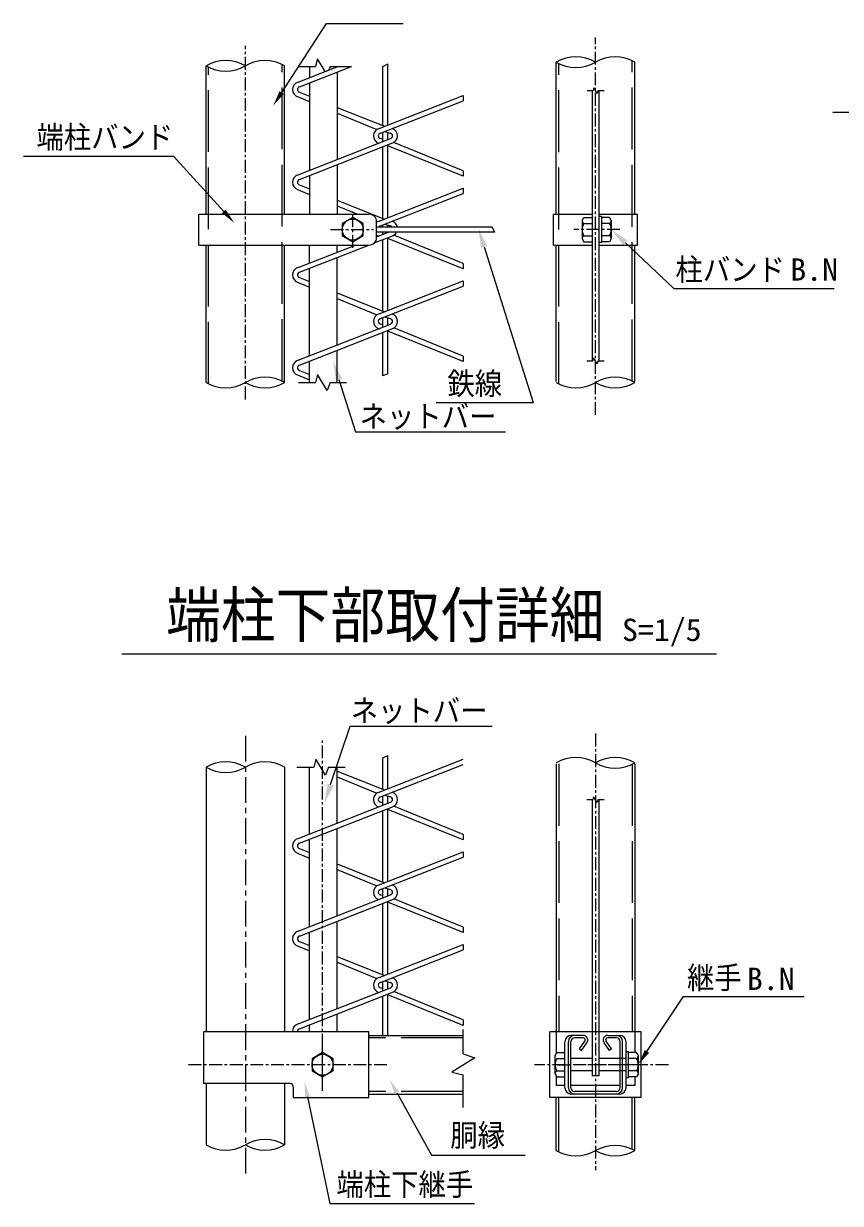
# Model space of a CAD drawing. Units: millimetres, scale not verified, with parts at other scales. Extents: x -4425 to 4425, y -3150 to 3150.
# Drawn here: x 678 to 2264, y -1292 to 998 of the extents above; entities that cross this region are included whole.
import ezdxf
from ezdxf.enums import TextEntityAlignment as Align

# ---------------------------------------------------------------- set-up
doc = ezdxf.new("R2010")
doc.units = ezdxf.units.MM
doc.header["$LTSCALE"] = 20
for name, pattern in [('DASHED', [7.5, 6, -1.5]), ('USER1', [2, 1.25, -0.25, 0.25, -0.25]), ('USER2', [4, 2.5, -0.5, 0.5, -0.5])]:
    doc.linetypes.add(name, pattern=pattern)
for name, color, linetype, lineweight in [('0-1_SUNPOU', 1, 'Continuous', 25), ('0-5_KOUZOU', 7, 'Continuous', 25), ('0-6_AMI', 3, 'Continuous', 25), ('0-7_BUHIN', 7, 'Continuous', 25), ('0-8_BOLT', 3, 'Continuous', 25)]:
    doc.layers.add(name, color=color, linetype=linetype, lineweight=lineweight)
doc.styles.add('ＭＳ ゴシック', font='')
doc.styles.get('ＭＳ ゴシック').set_extended_font_data('MS Gothic')

msp = doc.modelspace()

# ---------------------------------------------------------------- linework, layer by layer
at = {"layer": '0-1_SUNPOU'}
for p, q in [((1179.07, 864.14), (1266.24, 998.06)), ((1266.24, 998.06), (1414.79, 998.06)), ((2248.72, 826.15), (2503.96, 826.15)), ((678.02, 740.87), (969.07, 740.87)), ((1066.73, 633.59), (969.07, 740.87)), ((1572.1, 564.43), (1667.14, 262.44)), ((1846.29, 572.46), (1940.58, 483.79)), ((1940.58, 483.79), (2251.51, 483.79)), ((1290.11, 307.04), (1322.1, 205.38)), ((1478.86, 262.44), (1667.14, 262.44)), ((1322.1, 205.38), (1613.75, 205.38)), ((868.49, -225.3), (2022.93, -225.3)), ((1274.09, -479.16), (1311.92, -365.83)), ((1311.92, -365.83), (1587.91, -365.83)), ((1888.15, -997.26), (1959.34, -890.77)), ((1959.34, -890.77), (2193.11, -890.77)), ((1229.3, -1085.45), (1272.61, -1292.21)), ((1403.22, -1078.28), (1469.97, -1198.26)), ((1469.97, -1198.26), (1651.98, -1198.26)), ((1272.61, -1292.21), (1553.14, -1292.21))]:
    msp.add_line(p, q, dxfattribs=at)
for points in [[(1183.26, 861.41), (1162.71, 839), (1174.88, 866.87)], [(1070.42, 636.96), (1086.92, 611.41), (1063.03, 630.23)], [(1566.13, 562.55), (1560.84, 600.2), (1578.06, 566.3)], [(1850.58, 577.01), (1818.98, 598.15), (1842.01, 567.91)], [(1284.14, 305.17), (1278.85, 342.81), (1296.07, 308.92)], [(1268.16, -477.18), (1262.21, -514.73), (1280.01, -481.14)], [(1892.3, -1000.04), (1871.48, -1022.2), (1883.99, -994.48)], [(1407.59, -1075.85), (1388.63, -1052.06), (1398.85, -1080.71)], [(1234.19, -1084.42), (1223.15, -1056.09), (1224.4, -1086.47)]]:
    msp.add_solid(points, dxfattribs=at)
at = {"layer": '0-5_KOUZOU', "color": 1, "linetype": 'USER1'}
for p, q in [((1788.23, 238.38), (1788.23, 971.39)), ((1108.48, 268.48), (1108.48, 954.76)), ((1317.04, 562.88), (1317.04, 633.12)), ((1788.23, -380.2), (1788.23, -1227.52)), ((1258.48, -1068.13), (1258.48, -393.67))]:
    msp.add_line(p, q, dxfattribs=at)
at = {"layer": '0-5_KOUZOU'}
for p, q in [((1032.28, 628.15), (1032.28, 916.11)), ((1184.68, 628.15), (1184.68, 916.11)), ((1712.03, 628.15), (1712.03, 923.33)), ((1864.43, 628.15), (1864.43, 923.33)), ((1211.89, 914.84), (1244.4, 914.84)), ((1232.95, 914.84), (1232.95, 893.14)), ((1272.89, 914.84), (1270.53, 907.89)), ((1272.89, 914.84), (1314.38, 914.84)), ((1286.91, 914.84), (1286.91, 914.32)), ((1286.91, 904.06), (1286.91, 734.32)), ((1232.95, 882.88), (1232.95, 713.14)), ((1286.91, 724.06), (1286.91, 628.15)), ((1232.95, 702.89), (1232.95, 628.15)), ((1032.28, 301.45), (1032.28, 568.15)), ((1184.68, 301.45), (1184.68, 568.15)), ((1232.95, 533.14), (1232.95, 568.15)), ((1286.91, 554.32), (1286.91, 568.15)), ((1712.03, 303.04), (1712.03, 568.15)), ((1864.43, 303.04), (1864.43, 568.15)), ((1286.91, 374.32), (1286.91, 544.06)), ((1232.95, 353.14), (1232.95, 522.89)), ((1286.91, 301.45), (1286.91, 364.06)), ((1232.95, 301.45), (1232.95, 342.88)), ((1211.89, 301.45), (1244.4, 301.45)), ((1272.89, 301.45), (1305.13, 301.45)), ((1032.28, -445.22), (1032.28, -959.26)), ((1184.68, -445.22), (1184.68, -959.26)), ((1208.72, -445.26), (1241.23, -445.26)), ((1232.9, -575.29), (1232.91, -445.26)), ((1269.72, -445.26), (1301.96, -445.26)), ((1286.86, -554.11), (1286.87, -445.26)), ((1712.03, -438.96), (1712.03, -959.26)), ((1864.43, -438.96), (1864.43, -959.26)), ((1286.86, -734.11), (1286.86, -564.37)), ((1232.9, -755.29), (1232.9, -585.55)), ((1286.85, -914.11), (1286.86, -744.37)), ((1232.89, -935.29), (1232.9, -765.55)), ((1286.85, -959.27), (1286.85, -924.37)), ((1232.89, -959.26), (1232.89, -945.55)), ((1531.04, -1002.02), (1531.04, -954.7)), ((1348.48, -966.01), (1531.04, -966.01)), ((1531.04, -1106.33), (1531.04, -1042.72)), ((1032.28, -1059.76), (1032.28, -1178.54)), ((1184.68, -1059.76), (1184.68, -1178.54)), ((1348.48, -1080.01), (1531.04, -1080.01)), ((1712.03, -1189.82), (1712.03, -1086.76)), ((1864.43, -1189.82), (1864.43, -1086.76))]:
    msp.add_line(p, q, dxfattribs=at)
at = {"layer": '0-5_KOUZOU', "color": 3, "linetype": 'DASHED'}
for p, q in [((1179.88, 304), (1179.88, 918.66)), ((1716.83, 298.67), (1716.83, 920.79)), ((1859.63, 303.76), (1859.63, 925.88)), ((1037.08, 298.9), (1037.08, 913.57)), ((1716.83, -438.96), (1716.83, -959.26)), ((1859.63, -438.96), (1859.63, -959.26)), ((1712.03, -959.26), (1712.03, -1001.48)), ((1864.43, -959.26), (1864.43, -999.49)), ((1712.03, -1044.55), (1712.03, -1063.54)), ((1864.43, -1046.53), (1864.43, -1063.54)), ((1716.83, -1192.37), (1716.83, -1086.76)), ((1859.63, -1187.28), (1859.63, -1086.76))]:
    msp.add_line(p, q, dxfattribs=at)
at = {"layer": '0-5_KOUZOU', "color": 3}
for p, q in [((1771.9, 868.14), (1783.51, 868.14)), ((1793.69, 868.14), (1805.2, 868.14)), ((1771.69, 343.57), (1783.3, 343.57)), ((1793.47, 343.57), (1804.98, 343.57)), ((1771.69, -508.25), (1783.3, -508.25)), ((1793.47, -508.25), (1804.98, -508.25))]:
    msp.add_line(p, q, dxfattribs=at)
at = {"layer": '0-5_KOUZOU', "color": 1, "linetype": 'USER2'}
msp.add_line((1108.48, -384.55), (1108.48, -1234.21), dxfattribs=at)
at = {"layer": '0-5_KOUZOU', "color": 1, "linetype": 'DASHED'}
for p, q in [((1531.04, -970.81), (1348.48, -970.81)), ((1531.04, -1075.21), (1348.48, -1075.21))]:
    msp.add_line(p, q, dxfattribs=at)
at = {"layer": '0-5_KOUZOU'}
for points in [[(1263.6, 905.17), (1248.25, 929.96), (1244.4, 914.84)], [(1272.89, 301.45), (1267.49, 285.5), (1248.25, 316.57), (1244.4, 301.45)], [(1269.72, -445.26), (1264.32, -461.21), (1245.08, -430.14), (1241.23, -445.26)], [(1531.04, -1002.02), (1553.83, -1009.73), (1509.45, -1037.21), (1531.04, -1042.72)]]:
    msp.add_lwpolyline(points, dxfattribs=at)
at = {"layer": '0-5_KOUZOU', "color": 3}
for points in [[(1793.69, 868.14), (1791.76, 862.45), (1784.89, 873.54), (1783.51, 868.14)], [(1793.47, 343.57), (1791.54, 337.87), (1784.67, 348.97), (1783.3, 343.57)], [(1793.47, -508.25), (1791.54, -513.95), (1784.67, -502.85), (1783.3, -508.25)]]:
    msp.add_lwpolyline(points, dxfattribs=at)
at = {"layer": '0-5_KOUZOU'}
for centre, start, end in [((1070.38, 850.12), 60, 120), ((1070.38, 982.11), 240, 300), ((1146.58, 850.12), 60, 120), ((1750.13, 857.34), 60, 120), ((1750.13, 989.33), 240, 300), ((1826.33, 857.34), 60, 120), ((1070.38, 367.44), 240, 300), ((1146.58, 235.46), 60, 120), ((1146.58, 367.44), 240, 300), ((1750.13, 367.21), 240, 300), ((1826.33, 235.22), 60, 120), ((1826.33, 367.21), 240, 300), ((1070.38, -511.22), 60, 120), ((1146.58, -511.22), 60, 120), ((1750.13, -503.12), 60, 120), ((1826.33, -503.12), 60, 120), ((1070.38, -379.23), 240, 300), ((1826.33, -371.14), 240, 300), ((1070.38, -1112.55), 240, 300), ((1146.58, -1244.53), 60, 120), ((1146.58, -1112.55), 240, 300), ((1750.13, -1123.83), 240, 300), ((1826.33, -1255.82), 60, 120), ((1826.33, -1123.83), 240, 300)]:
    msp.add_arc(centre, 76.2, start, end, dxfattribs=at)
at = {"layer": '0-6_AMI'}
for p, q in [((1375.63, 914.84), (1385.23, 919.64)), ((1385.23, 801.3), (1385.23, 919.64)), ((1211.04, 884.54), (1288.24, 914.84)), ((1213.61, 875.29), (1314.38, 914.84)), ((1375.63, 799.92), (1375.63, 914.84)), ((1211.04, 855.64), (1232.95, 846.6)), ((1213.61, 864.89), (1232.95, 857.13)), ((1368.02, 794.54), (1531.04, 858.52)), ((1370.59, 785.29), (1531.04, 848.27)), ((1531.04, 858.52), (1531.04, 848.27)), ((1286.98, 835.47), (1378.64, 798.71)), ((1286.98, 824.33), (1363.82, 792.64)), ((1375.63, 769.14), (1375.63, 786.7)), ((1378.75, 788.5), (1390.28, 785.29)), ((1385.23, 773.49), (1385.23, 786.7)), ((1211.04, 704.54), (1390.28, 774.89)), ((1213.61, 695.29), (1392.85, 765.64)), ((1375.63, 773.49), (1370.59, 774.89)), ((1375.63, 619.92), (1375.63, 758.88)), ((1385.23, 621.3), (1385.23, 762.65)), ((1531.04, 701.85), (1385.23, 760.86)), ((1531.04, 712.29), (1397.05, 767.54)), ((1531.04, 712.29), (1531.04, 701.85)), ((1211.04, 675.64), (1232.95, 666.6)), ((1213.61, 684.89), (1232.95, 677.13)), ((1368.02, 614.54), (1531.04, 678.52)), ((1370.59, 605.29), (1531.04, 668.27)), ((1531.04, 678.52), (1531.04, 668.27)), ((1286.97, 655.47), (1378.64, 618.71)), ((1286.97, 644.33), (1326.21, 628.15)), ((1363.42, 612.81), (1363.82, 612.64)), ((1587.72, 602.95), (1363.42, 602.95)), ((1375.63, 602.95), (1375.63, 606.7)), ((1378.75, 608.5), (1390.28, 605.29)), ((1385.23, 602.95), (1385.23, 606.7)), ((1587.72, 602.95), (1592.2, 593.35)), ((1358.71, 572.24), (1392.85, 585.64)), ((1592.2, 593.35), (1363.42, 593.35)), ((1363.42, 584.34), (1386.36, 593.35)), ((1375.63, 589.14), (1375.63, 593.35)), ((1375.63, 439.92), (1375.63, 578.88)), ((1385.23, 441.3), (1385.23, 582.65)), ((1531.04, 521.85), (1385.23, 580.86)), ((1531.04, 532.29), (1397.05, 587.54)), ((1211.04, 524.54), (1322.15, 568.15)), ((1213.61, 515.29), (1348.29, 568.15)), ((1531.04, 532.29), (1531.04, 521.85)), ((1213.61, 504.89), (1232.95, 497.13)), ((1211.04, 495.64), (1232.95, 486.6)), ((1368.02, 434.54), (1531.04, 498.52)), ((1370.59, 425.29), (1531.04, 488.27)), ((1531.04, 498.52), (1531.04, 488.27)), ((1286.96, 475.47), (1378.64, 438.71)), ((1286.96, 464.33), (1363.82, 432.64)), ((1211.04, 344.54), (1390.28, 414.89)), ((1375.63, 413.49), (1370.59, 414.89)), ((1375.63, 409.14), (1375.63, 427.27)), ((1378.75, 428.5), (1390.28, 425.29)), ((1385.23, 412.91), (1385.23, 426.7)), ((1213.61, 335.29), (1392.85, 405.64)), ((1375.63, 314.39), (1375.63, 398.88)), ((1385.23, 318.02), (1385.23, 402.65)), ((1531.04, 341.85), (1385.23, 400.86)), ((1531.04, 352.29), (1397.05, 407.54)), ((1531.04, 352.29), (1531.04, 341.85)), ((1213.61, 324.89), (1232.95, 317.13)), ((1211.04, 315.64), (1214.07, 314.39)), ((1211.04, 315.64), (1232.95, 306.6)), ((1385.23, 318.02), (1375.63, 314.39)), ((1368.02, -493.87), (1531.04, -429.89)), ((1375.63, -427.25), (1385.23, -422.46)), ((1375.63, -488.49), (1375.63, -427.25)), ((1385.23, -487.11), (1385.23, -422.46)), ((1286.98, -452.94), (1378.64, -489.7)), ((1370.59, -503.12), (1531.04, -440.15)), ((1286.98, -464.08), (1363.82, -495.77)), ((1375.63, -519.27), (1375.63, -501.72)), ((1378.75, -499.91), (1390.28, -503.12)), ((1385.23, -514.93), (1385.23, -501.72)), ((1211.04, -583.87), (1390.28, -513.52)), ((1213.61, -593.12), (1392.85, -522.77)), ((1375.63, -514.93), (1370.59, -513.52)), ((1385.23, -667.11), (1385.23, -525.76)), ((1531.04, -576.12), (1397.05, -520.87)), ((1375.63, -668.49), (1375.63, -529.53)), ((1531.04, -586.56), (1385.23, -527.56)), ((1531.04, -576.12), (1531.04, -586.56)), ((1211.04, -612.77), (1232.9, -621.79)), ((1213.61, -603.52), (1232.9, -611.26)), ((1368.02, -673.87), (1531.04, -609.89)), ((1531.04, -609.89), (1531.04, -620.15)), ((1286.97, -632.94), (1378.64, -669.7)), ((1370.59, -683.12), (1531.04, -620.15)), ((1286.97, -644.08), (1363.82, -675.77)), ((1375.63, -699.27), (1375.63, -681.72)), ((1378.75, -679.91), (1390.28, -683.12)), ((1385.23, -694.93), (1385.23, -681.72)), ((1211.04, -763.87), (1390.28, -693.52)), ((1213.61, -773.12), (1392.85, -702.77)), ((1375.63, -694.93), (1370.59, -693.52)), ((1375.63, -848.49), (1375.63, -709.53)), ((1385.23, -847.11), (1385.23, -705.76)), ((1531.04, -766.56), (1385.23, -707.56)), ((1531.04, -756.12), (1397.05, -700.87)), ((1531.04, -756.12), (1531.04, -766.56)), ((1211.04, -792.77), (1232.9, -801.79)), ((1213.61, -783.52), (1232.9, -791.26)), ((1368.02, -853.87), (1531.04, -789.89)), ((1370.59, -863.12), (1531.04, -800.15)), ((1531.04, -789.89), (1531.04, -800.15)), ((1286.96, -812.94), (1378.64, -849.7)), ((1286.96, -824.08), (1363.82, -855.77)), ((1375.63, -879.27), (1375.63, -861.14)), ((1378.75, -859.91), (1390.28, -863.12)), ((1385.23, -875.5), (1385.23, -861.72)), ((1211.04, -943.87), (1390.28, -873.52)), ((1213.61, -953.12), (1392.85, -882.77)), ((1375.63, -874.93), (1370.59, -873.52)), ((1375.63, -966.01), (1375.63, -889.53)), ((1385.23, -966.01), (1385.23, -885.76)), ((1531.04, -946.56), (1385.23, -887.56)), ((1531.04, -936.12), (1397.05, -880.87)), ((1531.04, -936.12), (1531.04, -946.56))]:
    msp.add_line(p, q, dxfattribs=at)
for centre, radius, start, end in [((1215.05, 870.09), 15, 105.52411, 254.47589), ((1215.05, 870.09), 5.4, 105.52411, 254.47589), ((1372.03, 780.09), 15, 105.52411, 251.53809), ((1372.03, 780.09), 5.4, 105.52411, 254.47589), ((1388.83, 780.09), 5.4, 285.52411, 74.47589), ((1388.83, 780.09), 15, 285.52411, 71.5381), ((1215.05, 690.09), 15, 105.52411, 254.47589), ((1215.05, 690.09), 5.4, 105.52411, 254.47589), ((1372.03, 600.09), 15, 105.52411, 125.0714), ((1372.03, 600.09), 5.4, 105.52411, 148.03466), ((1388.83, 600.09), 5.4, 31.96534, 74.47589), ((1388.83, 600.09), 15, 10.987, 71.5381), ((1372.03, 600.09), 15, 234.9286, 251.53809), ((1388.83, 600.09), 15, 285.52411, 333.29392), ((1215.05, 510.09), 15, 105.52411, 254.47589), ((1215.05, 510.09), 5.4, 105.52411, 254.47589), ((1372.03, 420.09), 15, 105.52411, 251.53809), ((1372.03, 420.09), 5.4, 105.52411, 254.47589), ((1388.83, 420.09), 5.4, 285.52411, 74.47589), ((1388.83, 420.09), 15, 285.52411, 71.5381), ((1215.05, 330.09), 15, 105.52411, 254.47589), ((1215.05, 330.09), 5.4, 105.52411, 254.47589), ((1372.03, -508.32), 15, 105.52411, 251.53809), ((1372.03, -508.32), 5.4, 105.52411, 254.47589), ((1388.83, -508.32), 5.4, 285.52411, 74.47589), ((1388.83, -508.32), 15, 285.52411, 71.5381), ((1215.05, -598.32), 15, 105.52411, 254.47589), ((1215.05, -598.32), 5.4, 105.52411, 254.47589), ((1372.03, -688.32), 15, 105.52411, 251.53809), ((1372.03, -688.32), 5.4, 105.52411, 254.47589), ((1388.83, -688.32), 5.4, 285.52411, 74.47589), ((1388.83, -688.32), 15, 285.52411, 71.5381), ((1215.05, -778.32), 15, 105.52411, 254.47589), ((1215.05, -778.32), 5.4, 105.52411, 254.47589), ((1372.03, -868.32), 15, 105.52411, 251.53809), ((1372.03, -868.32), 5.4, 105.52411, 254.47589), ((1388.83, -868.32), 5.4, 285.52411, 74.47589), ((1388.83, -868.32), 15, 285.52411, 71.5381), ((1215.05, -958.32), 15, 105.52411, 183.60509), ((1215.05, -958.32), 5.4, 105.52411, 190.05913)]:
    msp.add_arc(centre, radius, start, end, dxfattribs=at)
at = {"layer": '0-7_BUHIN', "color": 3}
for p, q in [((1781.48, 868.14), (1781.48, 343.57)), ((1794.98, 868.14), (1794.98, 343.57)), ((1781.48, -508.25), (1781.48, -1044.58)), ((1794.98, -508.25), (1794.98, -1044.58)), ((1728.98, -1067.71), (1728.98, -978.31)), ((1735.73, -1067.71), (1735.73, -978.31)), ((1740.53, -1067.71), (1740.53, -978.31)), ((1764.35, -966.01), (1741.28, -966.01)), ((1764.35, -970.81), (1748.03, -970.81)), ((1757.1, -992.31), (1767.77, -977.46)), ((1761, -995.11), (1771.66, -980.26)), ((1815.45, -995.11), (1804.79, -980.26)), ((1819.35, -992.31), (1808.69, -977.46)), ((1812.1, -966.01), (1835.18, -966.01)), ((1828.43, -970.81), (1812.1, -970.81)), ((1835.93, -1067.71), (1835.93, -978.31)), ((1840.73, -1067.71), (1840.73, -978.31)), ((1847.48, -1067.71), (1847.48, -978.31)), ((1757.1, -992.31), (1761, -995.11)), ((1819.35, -992.31), (1815.45, -995.11)), ((1794.98, -1044.58), (1781.48, -1044.58)), ((1835.93, -1063.54), (1740.53, -1063.54)), ((1828.43, -1075.21), (1748.03, -1075.21)), ((1835.18, -1080.01), (1741.28, -1080.01))]:
    msp.add_line(p, q, dxfattribs=at)
at = {"layer": '0-7_BUHIN'}
for p, q in [((1017.9, 568.15), (1017.9, 628.15)), ((1017.9, 628.15), (1348.42, 628.15)), ((1706.48, 628.15), (1781.48, 628.15)), ((1706.48, 568.15), (1706.48, 628.15)), ((1794.98, 628.15), (1869.97, 628.15)), ((1869.97, 568.15), (1869.97, 628.15)), ((1363.42, 583.15), (1363.42, 613.15)), ((1017.9, 568.15), (1348.42, 568.15)), ((1706.48, 568.15), (1781.48, 568.15)), ((1794.98, 568.15), (1869.97, 568.15)), ((1027.48, -959.26), (1027.48, -1059.76)), ((1348.48, -959.26), (1027.48, -959.26)), ((1699.73, -1086.76), (1699.73, -959.26)), ((1876.73, -959.26), (1699.73, -959.26)), ((1876.73, -1086.76), (1876.73, -959.26)), ((1195.48, -1059.76), (1027.48, -1059.76)), ((1201.48, -1065.76), (1201.48, -1086.76)), ((1876.73, -1086.76), (1699.73, -1086.76))]:
    msp.add_line(p, q, dxfattribs=at)
at = {"layer": '0-7_BUHIN', "color": 1, "linetype": 'USER1'}
for p, q in [((1273.84, 598.15), (1356.97, 598.15)), ((1258.48, -1073.49), (1258.48, -975.44)), ((1383.34, -1023.01), (996.11, -1023.01)), ((1929.82, -1023.01), (1669.74, -1023.01)), ((1714.73, -1023.01), (1738.36, -1023.01)), ((1714.73, -1023.01), (1738.36, -1023.01)), ((1861.73, -1023.01), (1838.09, -1023.01))]:
    msp.add_line(p, q, dxfattribs=at)
at = {"layer": '0-7_BUHIN', "color": 3, "linetype": 'DASHED'}
for p, q in [((1728.98, -1063.54), (1712.03, -1063.54)), ((1864.43, -1063.54), (1847.48, -1063.54))]:
    msp.add_line(p, q, dxfattribs=at)
at = {"layer": '0-7_BUHIN'}
msp.add_lwpolyline([(1201.48, -1086.76), (1348.48, -1086.76), (1348.48, -959.26)], dxfattribs=at)
for centre, radius, start, end in [((1348.42, 613.15), 15, 0, 90), ((1348.42, 583.15), 15, 270, 0), ((1195.48, -1065.76), 6, 0, 90), ((1195.48, -1065.76), 6, 0, 90)]:
    msp.add_arc(centre, radius, start, end, dxfattribs=at)
at = {"layer": '0-7_BUHIN', "color": 3}
for centre, radius, start, end in [((1741.28, -978.31), 12.3, 90, 180), ((1748.03, -978.31), 12.3, 90, 180), ((1748.03, -978.31), 7.5, 90, 180), ((1764.35, -975.01), 9, 324.30807, 90), ((1764.35, -975.01), 4.2, 324.30807, 90), ((1812.1, -975.01), 9, 90, 215.69193), ((1812.1, -975.01), 4.2, 90, 215.69193), ((1828.43, -978.31), 12.3, 360, 90), ((1828.43, -978.31), 7.5, 360, 90), ((1835.18, -978.31), 12.3, 360, 90), ((1741.28, -1067.71), 12.3, 180, 270), ((1748.03, -1067.71), 12.3, 180, 270), ((1748.03, -1067.71), 7.5, 180, 270), ((1828.43, -1067.71), 12.3, 270, 360), ((1828.43, -1067.71), 7.5, 270, 360), ((1835.18, -1067.71), 12.3, 270, 360)]:
    msp.add_arc(centre, radius, start, end, dxfattribs=at)
at = {"layer": '0-8_BOLT'}
for p, q in [((1794.98, 623.35), (1794.98, 572.95)), ((1799.78, 623.35), (1794.98, 623.35)), ((1799.78, 623.35), (1799.78, 572.95)), ((1815.58, 621.67), (1799.78, 621.67)), ((1818.98, 615.79), (1815.58, 621.67)), ((1765.67, 610.15), (1781.48, 610.15)), ((1815.58, 610.15), (1799.78, 610.15)), ((1818.98, 615.79), (1818.98, 580.51)), ((1765.67, 586.15), (1781.48, 586.15)), ((1799.78, 572.95), (1794.98, 572.95)), ((1815.58, 586.15), (1799.78, 586.15)), ((1815.58, 574.63), (1799.78, 574.63)), ((1818.98, 580.51), (1815.58, 574.63)), ((1709.78, -1005.37), (1713.17, -999.49)), ((1709.78, -1040.65), (1709.78, -1005.37)), ((1713.17, -999.49), (1728.98, -999.49)), ((1852.28, -997.81), (1847.48, -997.81)), ((1847.48, -1048.21), (1847.48, -997.81)), ((1852.28, -1048.21), (1852.28, -997.81)), ((1871.48, -1040.65), (1871.48, -1005.37)), ((1713.17, -1011.01), (1728.98, -1011.01)), ((1781.48, -1011.01), (1740.53, -1011.01)), ((1847.48, -1011.01), (1794.98, -1011.01)), ((1868.08, -1011.01), (1852.28, -1011.01)), ((1709.78, -1040.65), (1713.17, -1046.53)), ((1713.17, -1035.01), (1728.98, -1035.01)), ((1713.17, -1046.53), (1728.98, -1046.53)), ((1781.48, -1035.01), (1740.53, -1035.01)), ((1847.48, -1035.01), (1794.98, -1035.01)), ((1852.28, -1048.21), (1847.48, -1048.21)), ((1868.08, -1035.01), (1852.28, -1035.01))]:
    msp.add_line(p, q, dxfattribs=at)
at = {"layer": '0-8_BOLT', "color": 1, "linetype": 'USER1'}
for p, q in [((1835.63, 598.15), (1746.33, 598.15)), ((1878.1, -1023.01), (1772.06, -1023.01))]:
    msp.add_line(p, q, dxfattribs=at)
at = {"layer": '0-8_BOLT'}
for points in [[(1317.04, 574.63), (1337.41, 586.39), (1337.41, 609.91), (1317.04, 621.67), (1296.67, 609.91), (1296.67, 586.39)], [(1258.48, -1046.53), (1278.85, -1034.77), (1278.85, -1011.25), (1258.48, -999.49), (1238.11, -1011.25), (1238.11, -1034.77)]]:
    msp.add_lwpolyline(points, close=True, dxfattribs=at)
for points in [[(1762.28, 615.79), (1765.67, 621.67), (1781.48, 621.67)], [(1762.28, 615.79), (1762.28, 580.51), (1765.67, 574.63), (1781.48, 574.63)], [(1871.48, -1005.37), (1868.08, -999.49), (1852.28, -999.49)], [(1871.48, -1040.65), (1868.08, -1046.53), (1852.28, -1046.53)]]:
    msp.add_lwpolyline(points, dxfattribs=at)
for centre in [(1317.04, 598.15), (1258.48, -1023.01)]:
    msp.add_circle(centre, 20.4, dxfattribs=at)
for centre, radius, start, end in [((1768.15, 615.48), 5.88, 177.032, 245.05701), ((1785.18, 598.15), 22.91, 148.40741, 211.59259), ((1813.1, 615.48), 5.88, 294.94299, 2.968), ((1796.07, 598.15), 22.91, 328.40741, 31.59259), ((1768.15, 580.81), 5.88, 114.94299, 182.968), ((1768.15, 580.81), 5.88, 177.032, 182.968), ((1813.1, 580.81), 5.88, 357.032, 65.05701), ((1715.65, -1005.68), 5.88, 177.032, 182.968), ((1865.6, -1005.68), 5.88, 294.94299, 2.968), ((1732.68, -1023.01), 22.91, 148.40741, 211.59259), ((1848.57, -1023.01), 22.91, 328.40741, 31.59259), ((1715.65, -1040.35), 5.88, 114.94299, 182.968), ((1865.6, -1040.35), 5.88, 357.032, 65.05701)]:
    msp.add_arc(centre, radius, start, end, dxfattribs=at)

# ---------------------------------------------------------------- texts
at = {"layer": '0-1_SUNPOU', "color": 3, "style": 'ＭＳ ゴシック'}
for s, width, p in [('端柱バンド', 0.9, (703.09, 743.04)), ('柱バンド', 0.9, (1943.57, 485.97)), ('B.N', 1.05, (2166.37, 486.06)), ('鉄線', 0.9, (1500.71, 264.62)), ('ネットバー', 0.9, (1330.38, 200.93)), ('S=1/5', 1.05, (1839.72, -213.44)), ('ネットバー', 0.9, (1313.08, -370.28)), ('継手', 0.9, (1965.83, -888.6)), ('B.N', 1.05, (2082.12, -890.8)), ('胴縁', 0.9, (1506.27, -1194.57)), ('端柱下継手', 0.9, (1285.36, -1290.04))]:
    msp.add_text(s, height=43.26, dxfattribs=dict(at, width=width)).set_placement(p, align=Align.BOTTOM_LEFT)
at = {"layer": '0-5_KOUZOU', "style": 'ＭＳ ゴシック', "width": 0.9}
msp.add_text('端柱下部取付詳細', height=86.66, dxfattribs=at).set_placement((954.51, -219.3), align=Align.BOTTOM_LEFT)

doc.saveas('drawing.dxf')
